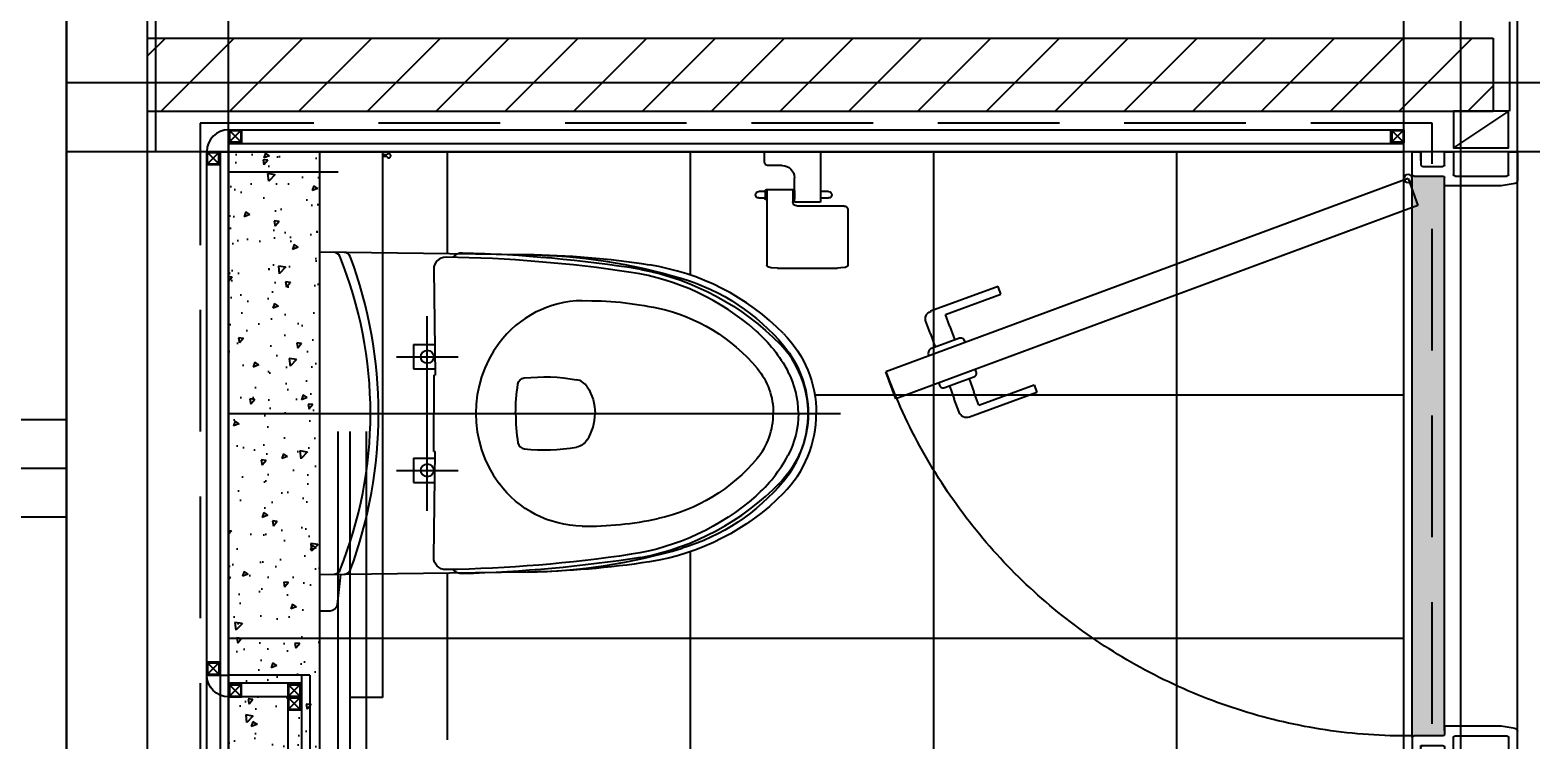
# Model space of a CAD drawing. Header units: millimetres. Extents: x 0 to 1390178, y 0 to 110113.
# Drawn here: x 720407 to 722258, y 43326 to 44201 of the extents above; entities that cross this region are included whole.
import ezdxf
from ezdxf.enums import TextEntityAlignment as Align
from ezdxf.xclip import XClip

# ---------------------------------------------------------------- set-up
doc = ezdxf.new("R2018")
doc.units = ezdxf.units.MM
doc.header["$LTSCALE"] = 100
doc.header["$XCLIPFRAME"] = 0
for name, pattern in [('X - 단위세대 확장형$0$CEN', [62, 60, -1, 0, -1]), ('X - 단위세대 확장형$0$HID', [1.5, 1, -0.5]), ('X - 단위세대 확장형$0$X-55$0$CEN', [65, 60, -2, 1, -2]), ('X - 단위세대 확장형$0$X-55$0$CENTER', [50.8, 31.75, -6.35, 6.35, -6.35]), ('X - 단위세대 확장형$0$X-84$0$CEN', [65, 60, -2, 1, -2]), ('X - 단위세대 확장형$0$X-84$0$HID', [2.3, 1.5, -0.8]), ('X - 평면도$0$CEN', [62, 60, -1, 0, -1])]:
    doc.linetypes.add(name, pattern=pattern)
for name, color, linetype in [('SYM', 7, 'Continuous'), ('X - SHEET$0$AA-BORD-TEXT', 3, 'Continuous'), ('X - 단위세대 확장형$0$0 TILE LINE & HATCH', 8, 'Continuous'), ('X - 단위세대 확장형$0$A-CEN', 1, 'X - 단위세대 확장형$0$CEN'), ('X - 단위세대 확장형$0$A-ETC', 7, 'Continuous'), ('X - 단위세대 확장형$0$A-FIN', 8, 'Continuous'), ('X - 단위세대 확장형$0$A-HAT', 253, 'Continuous'), ('X - 단위세대 확장형$0$A-TILE', 253, 'Continuous'), ('X - 단위세대 확장형$0$A-WALB', 3, 'Continuous'), ('X - 단위세대 확장형$0$AA-WAXM-CONC', 2, 'Continuous'), ('X - 단위세대 확장형$0$AA-XXXX-CNTL', 1, 'X - 단위세대 확장형$0$CEN'), ('X - 단위세대 확장형$0$AA-XXXX-PATT', 8, 'Continuous'), ('X - 단위세대 확장형$0$iP-FUR-BATH', 124, 'Continuous'), ('X - 단위세대 확장형$0$TOIL', 4, 'Continuous'), ('X - 단위세대 확장형$0$UBR WALL', 4, 'Continuous'), ('X - 단위세대 확장형$0$UBR-TILE LINE & HATCH', 252, 'Continuous'), ('X - 단위세대 확장형$0$UBR내부자재', 6, 'Continuous'), ('X - 단위세대 확장형$0$X-55$0$AA-XXXX-PAT2', 1, 'Continuous'), ('X - 단위세대 확장형$0$X-84$0$AA-FFXM-SANI', 4, 'Continuous'), ('X - 단위세대 확장형$0$X-84$0$AA-XXXX-PAT2', 1, 'Continuous'), ('X - 평면도$0$AA-XXXX-CNTL', 1, 'X - 평면도$0$CEN')]:
    doc.layers.add(name, color=color, linetype=linetype)
doc.layers.add('X - 단위세대 확장형$0$A-door', color=4, linetype='Continuous', lineweight=25)
doc.layers.add('X - 단위세대 확장형$0$A-MC', color=171, linetype='Continuous', plot=False)
doc.styles.get("Standard").update_dxf_attribs({"font": 'Dotum.ttf'})
doc.styles.add('X - SHEET$0$HAUD01', font='Dotum.ttf')

# ---------------------------------------------------------------- blocks, each defined once
blk = doc.blocks.new('X - SHEET$0$HAUDsheetV')
at = {"layer": 'X - SHEET$0$AA-BORD-TEXT', "color": 3, "style": 'X - SHEET$0$HAUD01'}
for tag, p in [('PJCode', (786, 567.935)), ('작성자', (786.112, 194.824)), ('검토자', (786.112, 181.824)), ('최종검토자', (786.112, 168.824)), ('승인자', (786.112, 155.824)), ('일자', (786.832, 144.018)), ('개정번호', (812, 65.92))]:
    blk.add_attdef(tag, text='', height=3, dxfattribs=at).set_placement(p, align=Align.MIDDLE_CENTER)
at = {"layer": 'X - SHEET$0$AA-BORD-TEXT', "color": 3, "lineweight": 30, "flags": 104}
blk.add_attdef('PJTitle', text='', height=4, dxfattribs=at).set_placement((787.248, 536.622), align=Align.MIDDLE_CENTER)
blk = doc.blocks.new('X - SHEET')
ref = blk.add_blockref('X - SHEET$0$HAUDsheetV', (-100, 0), dxfattribs=dict(xscale=100, yscale=100, zscale=100))
lines = blk.add_mtext('중랑구 상봉동 116-49번지 일원 2030 청년주택 \\P신축공사', dxfattribs={"layer": 'X - SHEET$0$AA-BORD-TEXT', "color": 3, "insert": (78624.8, 53662.2), "char_height": 5056.517, "attachment_point": 1})
ref.add_attrib('PJTitle', '', (78624.8, 53662.2), dxfattribs={"flags": 104}).embed_mtext(lines)
blk = doc.blocks.new('X - 단위세대 확장형$0$X-55$0$계림_C-482-T')
at = {"layer": 'X - 단위세대 확장형$0$TOIL', "linetype": 'Continuous'}
for p, q in [((20, -192), (20, 192)), ((368.6, 195.5), (28.1, 200)), ((253, 177.3), (255, 47)), ((228, 85), (228, 55)), ((228, 85), (254.4, 85)), ((228, 55), (254.9, 55)), ((253, 47), (255, 47)), ((253, 47), (253, 0)), ((253, -47), (253, 0)), ((228, -55), (228, -85)), ((228, -55), (254.9, -55)), ((253, -47), (255, -47)), ((253, -177.3), (255, -47)), ((228, -85), (254.4, -85)), ((0, -214), (0, -146.3)), ((4, -150), (0, -150)), ((0, -210), (0, -150)), ((18, -164), (18, -196)), ((20, -169.7), (18, -169.7)), ((20, -190.2), (18, -190.2)), ((368.6, -195.5), (28.1, -200)), ((82, -199.3), (87, -236.3)), ((138, -198.5), (134, -235.7)), ((4, -210), (0, -210)), ((125.1, -243.7), (96.1, -244.1))]:
    blk.add_line(p, q, dxfattribs=at)
at = {"layer": 'X - 단위세대 확장형$0$TOIL', "color": 1, "linetype": 'X - 단위세대 확장형$0$X-55$0$CEN'}
for p, q in [((245, -120.2), (245, 119.8)), ((207, 69.8), (283, 69.8)), ((0, 0), (755, 0)), ((207, -70.2), (283, -70.2)), ((-30, -180), (50, -180))]:
    blk.add_line(p, q, dxfattribs=at)
at = {"layer": 'X - 단위세대 확장형$0$TOIL', "color": 8, "flags": 128}
for points in [[(368.6, 195.5, -0.069276), (559.4, 166.3)], [(508.6, 177.5, -0.153281), (680.3, 85.2)], [(559.4, 166.3, -0.146734), (684.9, 83.2)], [(436.1, 138.9, -0.057005), (529.9, 129.6)], [(529.9, 129.6, -0.167296), (651.9, 55.7)], [(684.9, 83.2, -0.175371), (715, 0)], [(651.9, 55.7, -0.175371), (672, 0)], [(356.9, 36.1, -0.340717), (364.8, 43.7)], [(364.8, 43.7, -0.070312), (429.2, 41.5)], [(354.1, 0, -0.037774), (356.9, 36.1)], [(354.1, 0, -0.037774), (356.9, 36.1)], [(442.4, 32.7, -0.145176), (452.1, 0)], [(442.4, 32.7, -0.145176), (452.1, 0)], [(715, 0, -0.195798), (680.3, -85.2)], [(442.4, -32.7, -0.207813), (429.2, -41.5)], [(651.9, -55.7, -0.167296), (529.9, -129.6)], [(436.1, -138.9, -0.233552), (333.6, -86.4)], [(684.9, -83.2, -0.146734), (559.4, -166.3)], [(508.6, -177.5, -0.032318), (288.4, -197.6)]]:
    blk.add_lwpolyline(points, format="xyb", dxfattribs=at)
at = {"layer": 'X - 단위세대 확장형$0$TOIL', "linetype": 'Continuous', "flags": 128}
for points in [[(650.4, 101.9, -0.089429), (690, 51.8)], [(684.5, 98.4, -0.197475), (725, 0)], [(703, 0, -0.12324), (690, -51.8)], [(650.4, -101.9, -0.144538), (496.5, -173.7)], [(684.5, -98.4, -0.160769), (519.2, -182.9)], [(4, -150, -0.414214), (18, -164)], [(268.2, -192.5, -0.418484), (253, -177.5)], [(496.5, -173.7, -0.033715), (268.2, -192.5)], [(519.2, -182.9, -0.034955), (368.6, -195.5)], [(150.1, -193.3, -0.309301), (142.7, -198.5)], [(288.4, -197.6, -0.225843), (276.6, -192.4)], [(134, -235.7, -0.379025), (125.1, -243.7)]]:
    blk.add_lwpolyline(points, format="xyb", dxfattribs=at)
at = {"layer": 'X - 단위세대 확장형$0$TOIL', "flags": 128}
blk.add_lwpolyline([(137, -193.7, -0.301225), (129.7, -198.6)], format="xyb", dxfattribs=at)
at = {"layer": 'X - 단위세대 확장형$0$TOIL', "linetype": 'Continuous'}
for centre in [(245, 69.8), (245, -70.2)]:
    blk.add_circle(centre, 8, dxfattribs=at)
for centre, radius, start, end in [((28, 192), 8, 90, 180), ((142.6, 190.5), 8, 20.4909, 89.2385), ((-367.1, 0), 552.1, 339.5091, 20.4909), ((268, 177.5), 15, 89.1659, 180), ((243.5, -1507.3), 1700, 81.4419, 89.1659), ((288, 182.6), 15, 88.4964, 139.4017), ((354.2, -884.5), 1080, 81.2159, 89.2985), ((451.8, -122.9), 300, 48.5441, 81.4419), ((473.9, -109.8), 296.2, 44.6829, 81.2159), ((593, 0), 110, 0, 28.1029), ((585, 0), 140, 315.3171, 0), ((531.3, 33), 180, 311.4559, 331.8971), ((4, -196), 14, 270, 360), ((28, -192), 8, 180, 270.7615), ((95.9, -235.1), 9, 187.7283, 270.76)]:
    blk.add_arc(centre, radius, start, end, dxfattribs=at)
at = {"layer": 'X - 단위세대 확장형$0$TOIL'}
for centre, radius, start, end in [((129.6, 190.6), 8, 22.1841, 89.2385), ((-337.9, 0), 512.9, 337.8159, 22.1841)]:
    blk.add_arc(centre, radius, start, end, dxfattribs=at)
at = {"layer": 'X - 단위세대 확장형$0$TOIL', "color": 8}
for centre, radius, start, end in [((243.5, -1513.8), 1712, 81.0921, 88.4964), ((438, 8.9), 130, 90.8275, 143.411), ((450, 0), 145, 143.411, 216.589), ((593, 0), 122, 0, 44.3131), ((425.7, 21.8), 20, 33.0409, 79.9998), ((587, -1), 128, 342.6326, 18.0424), ((392.1, 0), 60, 326.9591, 0.0001), ((585, 0), 87, 320.2125, 0), ((585, 0), 130, 320.2125, 0), ((594.1, 0), 240, 180, 188.653), ((365.8, -34.8), 9, 188.653, 263.9124), ((389.2, 185), 230, 263.9124, 280.0002), ((447.4, 142.1), 325.5, 280.8287, 315.6869), ((442.1, 276), 415, 269.1725, 282.2229), ((359.3, 504.5), 700, 270.7618, 286.6131)]:
    blk.add_arc(centre, radius, start, end, dxfattribs=at)
blk = doc.blocks.new('X - 단위세대 확장형$0$X-84$0$C14508014')
at = {"layer": 'X - 단위세대 확장형$0$X-84$0$AA-FFXM-SANI', "color": 6}
for p, q in [((103, 143.4), (34, 143.4)), ((34, 143.4), (34, 85.4)), ((103, 130.4), (103, 143.4)), ((66, 85.4), (66, 111.4)), ((81, 126.4), (99, 126.4)), ((24, 94.4), (34, 94.4)), ((66, 95.4), (66, 85.5)), ((67, 96.4), (68, 96.4)), ((68, 96.4), (100, 96.4)), ((68, 96.4), (68, 84.5)), ((68, 96.4), (68, 90.1)), ((100, 96.4), (100, 84.5)), ((100, 96.4), (101, 96.4)), ((100, 96.4), (100, 90.1)), ((102, 95.4), (102, 85.4)), ((102, 94.4), (110, 94.4)), ((63, 76.6), (5, 76.6)), ((34, 86.4), (24, 86.4)), ((34, 85.4), (34, 81.4)), ((34, 81.4), (66, 81.4)), ((66, 85.4), (66, 86.4)), ((66, 85.5), (66, 85.4)), ((66, 81.4), (66, 85.4)), ((68, 84.4), (67, 84.4)), ((68, 90.1), (68, 81.6)), ((68, 84.5), (68, 84.4)), ((100, 90.1), (100, 3.1)), ((100, 84.5), (100, 84.4)), ((101, 84.4), (100, 84.4)), ((110, 86.4), (102, 86.4)), ((0, 71.6), (0, 3.1)), ((87, 0), (13, 0))]:
    blk.add_line(p, q, dxfattribs=at)
for points in [[(0, 3.1), (0, 3), (0.1, 2.8), (0.1, 2.6), (0.2, 2.5), (0.3, 2.3), (0.5, 2.2), (0.9, 1.9), (1.7, 1.4), (3.5, 0.9), (8.9, 0.1), (13, 0)], [(87, 0), (94.6, 0.5), (97.4, 1.1), (98.6, 1.6), (99.1, 1.8), (99.3, 2), (99.5, 2.2), (99.7, 2.3), (99.8, 2.5), (99.9, 2.6), (99.9, 2.8), (100, 3), (100, 3.1)]]:
    blk.add_lwpolyline(points, dxfattribs=at)
for centre, radius, start, end in [((99, 130.4), 4, 270, 0), ((81, 111.4), 15, 90, 180), ((24, 90.4), 4, 90, 270), ((67, 95.4), 1, 89.9999, 180), ((101, 95.4), 1, 359.9998, 90.0002), ((110, 90.4), 4, 270, 90), ((5, 71.6), 5, 89.9998, 180.0002), ((63, 81.6), 5, 270, 0), ((67, 85.4), 1, 180.0002, 270.0001), ((101, 85.4), 1, 270, 0)]:
    blk.add_arc(centre, radius, start, end, dxfattribs=at)
blk = doc.blocks.new('X - 단위세대 확장형$0$A$Ca2bdc012')
at = {"layer": 'X - 단위세대 확장형$0$iP-FUR-BATH'}
h = blk.add_hatch(dxfattribs=at)
h.set_pattern_fill('AR-CONC', color=8, scale=10, angle=90.0107)
h.set_pattern_definition([(140.010725, (144533.43, -40894.27), (6.261787, 71.727192), [7.5, -82.5]), (85.010725, (144533.43, -40894.27), (-75.216615, -13.889213), [6, -66]), (190.46217, (144533.95, -40888.294), (-68.954827, 57.83798), [6.37402, -70.11421]), (136.194925, (144513.43, -40894.275), (16.53195, 106.72723), [11.25, -123.75]), (186.64636, (144514.81, -40885.38), (-97.429354, 93.44796), [9.561034, -105.171376]), (81.19489, (144513.43, -40894.28), (-97.42935, 93.44796), [9, -99]), (111.010725, (144518.43, -40884.275), (40.250715, 59.69824), [7.5, -82.5]), (56.010725, (144518.43, -40884.275), (-72.519558, 24.31796), [6, -66]), (161.46217, (144521.78, -40879.3), (-32.268842, 84.0162), [6.37402, -70.11421]), (127.510725, (144533.43, -40894.272), (-33.2896124, 1.2097543), [0, -65.2, 0, -67, 0, -66.25]), (97.510725, (144533.43, -40894.27), (-39.446095, 26.2995706), [0, -38.2, 0, -63.7, 0, -25.25]), (57.510725, (144533.435, -40916.572), (2.245495, 53.382665), [0, -25, 0, -78, 0, -103.5]), (47.510725, (144533.437, -40926.57), (-10.021414, 58.316742), [0, -32.5, 0, -51.8, 0, -73.5])])
h.paths.add_polyline_path([(1357, 0), (1357, 112), (0, 112), (0, 0)])
at = {"layer": 'X - 단위세대 확장형$0$UBR WALL'}
blk.add_lwpolyline([(0, 0), (0, 112), (1357, 112), (1357, 0)], close=True, dxfattribs=at)
blk = doc.blocks.new('X - 단위세대 확장형$0$A$Ce1c72916')
at = {"layer": 'X - 단위세대 확장형$0$0 TILE LINE & HATCH'}
for p, q in [((126, 731), (126, 717)), ((26, 704), (26, 690)), ((99, 704), (99, 690)), ((26, 688), (26, 674)), ((26, 44), (26, 58)), ((26, 28), (26, 42)), ((99, 28), (99, 42)), ((126, 1), (126, 15))]:
    blk.add_line(p, q, dxfattribs=at)
at = {"layer": 'X - 단위세대 확장형$0$0 TILE LINE & HATCH', "elevation": 0}
for points in [[(127, 716), (111, 716), (111, 732), (127, 732)], [(27, 689), (11, 689), (11, 705), (27, 705)], [(100, 689), (84, 689), (84, 705), (100, 705)], [(27, 673), (11, 673), (11, 689), (27, 689)], [(27, 59), (11, 59), (11, 43), (27, 43)], [(27, 43), (11, 43), (11, 27), (27, 27)], [(100, 43), (84, 43), (84, 27), (100, 27)], [(127, 16), (111, 16), (111, 0), (127, 0)]]:
    blk.add_lwpolyline(points, close=True, dxfattribs=at)
for points in [[(112, 731), (112, 717), (126, 731), (112, 731), (126, 717), (112, 717)], [(0, 716), (0, 16)], [(0, 716), (100, 716)], [(10, 716), (10, 16)], [(10, 706), (100, 706)], [(12, 704), (12, 690), (26, 704), (12, 704), (26, 690), (12, 690)], [(85, 704), (85, 690), (99, 704), (85, 704), (99, 690), (85, 690)], [(127, 716), (100, 716), (100, 689)], [(100, 706), (100, 716)], [(12, 688), (12, 674), (26, 688), (12, 688), (26, 674), (12, 674)], [(27, 689), (27, 29.5)], [(27, 689), (100, 689)], [(12, 44), (12, 58), (26, 44), (12, 44), (26, 58), (12, 58)], [(12, 28), (12, 42), (26, 28), (12, 28), (26, 42), (12, 42)], [(27, 43), (100, 43)], [(85, 28), (85, 42), (99, 28), (85, 28), (99, 42), (85, 42)], [(127, 16), (100, 16), (100, 43)], [(10, 26), (100, 26)], [(100, 26), (100, 16)], [(0, 16), (100, 16)], [(112, 1), (112, 15), (126, 1), (112, 1), (126, 15), (112, 15)]]:
    blk.add_lwpolyline(points, dxfattribs=at)
at = {"layer": 'X - 단위세대 확장형$0$0 TILE LINE & HATCH'}
for centre, start, end in [((100, 716), 270, 0), ((100, 16), 0, 90)]:
    blk.add_arc(centre, 27, start, end, dxfattribs=at)
blk = doc.blocks.new('X - 단위세대 확장형$0$A$C702334c2')
at = {"layer": 'X - 단위세대 확장형$0$UBR내부자재', "color": 8, "linetype": 'X - 단위세대 확장형$0$HID', "ltscale": 10}
for points in [[(0, 50), (1345, 50), (1345, 200), (0, 200), (0, 50)], [(25, 65), (25, 200)], [(1320, 65), (1320, 200)], [(0, 65), (0, 30), (1345, 30), (1345, 10), (672.5, 10), (672.5, 50)], [(0, 65), (1345, 65)], [(4, 24.8), (4, 30)], [(6, 24.8), (6, 30)], [(1339, 4.8), (1339, 10)], [(1341, 4.8), (1341, 10)]]:
    blk.add_lwpolyline(points, dxfattribs=at)
for centre in [(5, 22.5), (1340, 2.5)]:
    blk.add_arc(centre, 2.5, 113.5782, 66.4218, dxfattribs=at)
blk = doc.blocks.new('X - 단위세대 확장형$0$A$C7F6E29D9')
at = {"layer": 'X - 단위세대 확장형$0$A-ETC', "color": 8}
for p, q in [((2070, 1511), (2084, 1511)), ((2085, 1485), (2112, 1485)), ((2097, 1484), (2111, 1484)), ((2111, 1484), (2111, 1470)), ((2097, 50), (2111, 50)), ((2111, 50), (2111, 36))]:
    blk.add_line(p, q, dxfattribs=at)
at = {"layer": 'X - 단위세대 확장형$0$A-ETC', "color": 8, "linetype": 'X - 단위세대 확장형$0$X-84$0$HID'}
blk.add_lwpolyline([(2120, 1520), (0, 1520), (0, 0), (2120, 0)], close=True, dxfattribs=at)
at = {"layer": 'X - 단위세대 확장형$0$A-ETC', "color": 8}
for points in [[(35, 1512), (2085, 1512)], [(2070, 1497), (2084, 1497), (2070, 1511), (2070, 1497), (2084, 1511), (2084, 1497)], [(2085, 1512), (2085, 1485), (2112, 1485)], [(35, 1495), (2085, 1495)], [(2095, 1485), (2085, 1485)], [(2095, 1485), (2095, 35)], [(2097, 1484), (2097, 1470), (2111, 1484), (2097, 1484), (2111, 1470), (2097, 1470)], [(2112, 1485), (2112, 35)], [(2097, 50), (2097, 36), (2111, 50), (2097, 50), (2111, 36), (2097, 36)]]:
    blk.add_lwpolyline(points, dxfattribs=at)
for points in [[(2085, 1512), (2085, 1496), (2069, 1496), (2069, 1512)], [(2112, 1469), (2096, 1469), (2096, 1485), (2112, 1485)], [(2112, 35), (2096, 35), (2096, 51), (2112, 51)]]:
    blk.add_lwpolyline(points, close=True, dxfattribs=at)
blk.add_arc((2085, 1485), 27, 0, 90, dxfattribs=at)
at = {"layer": 'X - 단위세대 확장형$0$A-FIN'}
blk.add_line((2085, 35), (2112, 35), dxfattribs=at)
blk.add_lwpolyline([(1335, 35), (35, 35), (35, 1485), (2085, 1485), (2085, 35)], dxfattribs=at)
at = {"layer": 'X - 단위세대 확장형$0$A-TILE'}
for p, q in [((1485, 35), (1485, 1485)), ((1360, 1215), (1565.7, 1215)), ((1959.3, 1215), (2085, 1215)), ((740, 915), (1592.1, 915)), ((1932.9, 915), (2085, 915)), ((1785, 35), (1785, 760)), ((740, 615), (2085, 615)), ((740, 315), (2085, 315))]:
    blk.add_line(p, q, dxfattribs=at)
at = {"layer": 'X - 단위세대 확장형$0$AA-XXXX-CNTL', "linetype": 'X - 단위세대 확장형$0$X-84$0$CEN'}
blk.add_line((1762.5, 1485), (1762.5, 730), dxfattribs=at)
at = {"color": 8}
ref = blk.add_blockref('X - 단위세대 확장형$0$X-55$0$계림_C-482-T', (1762.5, 1485), dxfattribs=dict(at, rotation=270))
XClip(ref).set_block_clipping_path([(112, -300), (869.9995301079, 295)])
at = {"ltscale": 5, "xscale": -1, "rotation": 270}
blk.add_blockref('X - 단위세대 확장형$0$X-84$0$C14508014', (1941.6, 721), dxfattribs=at)
blk.add_blockref('X - 단위세대 확장형$0$A$Ca2bdc012', (728, 1373))
at = {"xscale": -1, "rotation": 270}
blk.add_blockref('X - 단위세대 확장형$0$A$Ce1c72916', (724, 1385), dxfattribs=at)
blk.add_blockref('X - 단위세대 확장형$0$A$C702334c2', (740, 1285))
blk = doc.blocks.new('X - 단위세대 확장형$0$X-55$0$A$C226A4EFB')
at = {"layer": 'X - 단위세대 확장형$0$X-55$0$AA-XXXX-PAT2', "ltscale": 5}
h = blk.add_hatch(dxfattribs=at)
h.set_pattern_fill('AR-CONC', color=256, scale=0.1, angle=90)
h.set_pattern_definition([(140, (-25606.683, 638.014), (1.5939086, 18.218467), [1.905, -20.955]), (85, (-25606.683, 638.014), (-19.105685, -3.524342), [1.524, -16.764058]), (190.451445, (-25606.55, 639.533), (-17.511775, 14.694125), [1.619001, -17.809024]), (136.1842, (-25611.763, 638.014), (4.204233, 27.107904), [2.8575, -31.4325]), (186.63556, (-25611.413, 640.273), (-24.742612, 23.740413), [2.428502, -26.71356]), (81.18415, (-25611.763, 638.014), (-24.742612, 23.740413), [2.285997, -25.145973]), (111, (-25610.493, 640.554), (10.22652, 15.161439), [1.905, -20.955]), (56, (-25610.493, 640.554), (-18.418797, 6.180203), [1.524, -16.764]), (161.451445, (-25609.64, 641.818), (-8.192277, 21.341642), [1.619001, -17.808994]), (127.5, (-25606.683, 638.0145), (-8.4555039, 0.3088603), [0, -16.5608, 0, -17.018, 0, -16.8275]), (97.5, (-25606.683, 638.0145), (-10.0180575, 6.6819663), [0, -9.7028, 0, -16.1798, 0, -6.4135]), (57.5, (-25606.683, 632.35), (0.5728744, 13.5590595), [0, -6.35, 0, -19.812, 0, -26.289]), (47.5, (-25606.683, 629.81), (-2.542649, 14.812918), [0, -8.255, 0, -13.1572, 0, -18.669])])
h.paths.add_polyline_path([(730.9, 1370.6), (690.9, 1370.8), (690.9, 680.8), (730.9, 680.6)])
at = {"layer": 'X - 단위세대 확장형$0$A-door'}
for p, q in [((690.9, 1372.7), (690.9, 1400.7)), ((690.9, 1400.7), (701.9, 1400.7)), ((701.9, 1400.7), (701.9, 1382.7)), ((730.9, 1400.7), (741.9, 1400.7)), ((730.9, 1384.7), (730.9, 1400.7)), ((741.9, 1400.7), (741.9, 1372.7)), ((809.9, 1372.7), (809.9, 1400.7)), ((809.9, 1400.7), (820.9, 1400.7)), ((820.9, 1400.7), (820.9, 1365.2)), ((690.9, 1372.7), (690.9, 678.7)), ((728.9, 1370.7), (692.9, 1370.7)), ((701.9, 1382.7), (728.9, 1382.7)), ((743.9, 1370.7), (807.9, 1370.7)), ((730.9, 1359.2), (730.9, 1368.7)), ((730.9, 1364), (730.9, 687.5)), ((800.9, 1358.7), (731.4, 1358.7)), ((818, 1361.7), (800.9, 1358.7)), ((820.9, 1365.6), (820.9, 686.3)), ((132.1, 971.8), (126.1, 955.6)), ((228, 947.3), (144.9, 977.8)), ((156.4, 963.1), (150.4, 946.7)), ((156.4, 963.1), (224.6, 938)), ((54, 955.3), (41.8, 922.1)), ((698.2, 716.9), (54, 955.3)), ((120.1, 939.3), (126.1, 955.6)), ((144.4, 930.4), (150.4, 946.7)), ((224.6, 938), (228, 947.3)), ((686, 683.7), (41.8, 922.1)), ((96.6, 875.1), (102.6, 891.7)), ((96.6, 875.1), (90.5, 858.6)), ((120.8, 866.2), (126.9, 882.8)), ((120.8, 866.2), (115.3, 851.2)), ((180.1, 816.9), (97, 847.4)), ((115.3, 851.2), (183.5, 826.1)), ((183.5, 826.1), (180.1, 816.9)), ((686, 683.7), (698.2, 716.9)), ((730.9, 692.2), (730.9, 682.7)), ((800.9, 692.7), (731.4, 692.7)), ((818, 689.7), (800.9, 692.7)), ((820.9, 650.7), (820.9, 686.3)), ((690.9, 678.7), (690.9, 650.7)), ((701.9, 650.7), (701.9, 666.7)), ((703.9, 668.7), (728.9, 668.7)), ((730.9, 666.7), (730.9, 650.7)), ((741.9, 650.7), (741.9, 678.7)), ((743.9, 680.7), (807.9, 680.7)), ((809.9, 678.7), (809.9, 650.7)), ((690.9, 650.7), (701.9, 650.7)), ((701.9, 661.7), (701.9, 650.7)), ((730.9, 650.7), (741.9, 650.7)), ((809.9, 650.7), (820.9, 650.7))]:
    blk.add_line(p, q, dxfattribs=at)
for points in [[(106.9, 935.9), (107.9, 938.5, -0.414214), (114.3, 941.4), (132.3, 934.8), (150.2, 928.2, -0.414214), (153.2, 921.8), (152.2, 919.2)], [(140, 886), (139.6, 884.8, -0.363045), (132.7, 880.6), (114.8, 887.2), (96.8, 893.8, -0.363045), (94.3, 901.5), (94.7, 902.6)]]:
    blk.add_lwpolyline(points, format="xyb", dxfattribs=at)
blk.add_lwpolyline([(692.9, 680.7), (728.9, 680.7)], dxfattribs=at)
blk.add_circle((686, 683.7), 5.03, dxfattribs=at)
at = {"layer": 'X - 단위세대 확장형$0$A-door', "color": 1, "linetype": 'X - 단위세대 확장형$0$X-55$0$CENTER', "ltscale": 4}
blk.add_arc((685.4, 685.4), 685.4, 89.532, 159.8115, dxfattribs=at)
at = {"layer": 'X - 단위세대 확장형$0$A-door'}
for centre, radius, start, end in [((692.9, 1372.7), 2, 180, 270), ((703.9, 1384.7), 2, 180, 270), ((728.9, 1384.7), 2, 270, 0), ((728.9, 1368.7), 2, 0, 90), ((743.9, 1372.7), 2, 180, 270), ((807.9, 1372.7), 2, 270, 0), ((731.4, 1359.2), 0.5, 180, 270), ((817.4, 1365.2), 3.5, 280, 0), ((141.5, 968.4), 10, 69.8225, 159.8225), ((100.5, 856.8), 10, 159.8225, 249.8225), ((731.4, 692.2), 0.5, 90, 180), ((817.4, 686.3), 3.5, 0, 80), ((692.9, 678.7), 2, 90, 180), ((703.9, 666.7), 2, 90, 180), ((728.9, 682.7), 2, 270, 0), ((728.9, 666.7), 2, 0, 90), ((743.9, 678.7), 2, 90, 180), ((807.9, 678.7), 2, 0, 90)]:
    blk.add_arc(centre, radius, start, end, dxfattribs=at)
blk = doc.blocks.new('X - 단위세대 확장형$0$20220221_84')
at = {"layer": 'X - 단위세대 확장형$0$AA-XXXX-PATT'}
h = blk.add_hatch(dxfattribs=at)
h.set_pattern_fill('_USER', color=256, scale=60, angle=-45, style=0, pattern_type=0)
h.set_pattern_definition([(315, (-64738.11, 78886.98), (42.426407, 42.426407), [])])
h.paths.add_polyline_path([(-4745, 11085), (-4745, 9425), (-4655, 9425), (-4655, 11085)])
at = {"layer": 'X - 단위세대 확장형$0$A-CEN'}
blk.add_line((-4700, 9465), (-3635.8, 9465), dxfattribs=at)
at = {"layer": 'X - 단위세대 확장형$0$A-FIN'}
blk.add_line((-4635, 9405), (-4745, 9405), dxfattribs=at)
at = {"layer": 'X - 단위세대 확장형$0$A-MC'}
for p, q in [((-4795, 11075), (217.5, 11075)), ((-4700, 9535), (-3635.8, 9535)), ((-8465.1, 9395), (-4700, 9395)), ((-4700, 9395), (-3635.8, 9395))]:
    blk.add_line(p, q, dxfattribs=at)
at = {"layer": 'X - 단위세대 확장형$0$A-WALB'}
for p, q in [((-4745, 11085), (-4745, 9425)), ((-4655, 11085), (-4655, 9425)), ((-4655, 9425), (-4745, 9425))]:
    blk.add_line(p, q, dxfattribs=at)
at = {"layer": 'X - 단위세대 확장형$0$AA-WAXM-CONC'}
blk.add_line((-8145, 11085), (-205, 11085), dxfattribs=at)
at = {"layer": 'X - 단위세대 확장형$0$AA-XXXX-CNTL'}
for p, q in [((-8465.1, 11185), (217.5, 11185)), ((-4710, 9249.4), (-4710, 11185)), ((-8465.1, 9465), (-4700, 9465))]:
    blk.add_line(p, q, dxfattribs=at)
at = {"layer": 'X - 단위세대 확장형$0$X-84$0$AA-XXXX-PAT2'}
blk.add_line((-4745, 9406), (-4790, 9474), dxfattribs=at)
blk.add_lwpolyline([(-4745, 9406), (-4745, 9474), (-4790, 9474), (-4790, 9406)], close=True, dxfattribs=at)
at = {"layer": 'X - 단위세대 확장형$0$A-HAT'}
blk.add_blockref('X - 단위세대 확장형$0$A$C7F6E29D9', (-6880, 9500), dxfattribs=at)
at = {"layer": 'X - 단위세대 확장형$0$A-MC'}
for p, q in [((-4795, 9249.4), (-4795, 11185)), ((-8465.1, 10985), (-4625, 10985)), ((-8465.1, 9535), (-4700, 9535))]:
    blk.add_line(p, q, dxfattribs=at)
at = {"xscale": -1.000000000000003, "rotation": 90}
blk.add_blockref('X - 단위세대 확장형$0$X-55$0$A$C226A4EFB', (-4144.3, 10215.9), dxfattribs=at)
blk = doc.blocks.new('X - 단위세대 확장형$0$A$C11416124')
at = {"layer": 'X - 단위세대 확장형$0$A-MC'}
for p, q in [((5136.4, 4328.8), (3489.4, 4328.8)), ((5136.4, 4208.8), (3489.4, 4208.8))]:
    blk.add_line(p, q, dxfattribs=at)
at = {"layer": 'X - 단위세대 확장형$0$AA-XXXX-CNTL'}
for p, q in [((3489.4, 988.9), (3489.4, 9671.3)), ((5136.4, 4268.8), (3489.4, 4268.8))]:
    blk.add_line(p, q, dxfattribs=at)
blk = doc.blocks.new('X - 단위세대 확장형', base_point=(-475.4, -286.7))
at = {"rotation": 90}
blk.add_blockref('X - 단위세대 확장형$0$20220221_84', (78887, 64738.1), dxfattribs=at)
at = {"xscale": -1}
blk.add_blockref('X - 단위세대 확장형$0$A$C11416124', (71191.4, 55284.3), dxfattribs=at)
blk = doc.blocks.new('X - 평면도', base_point=(-475.4, -286.7))
at = {"layer": 'X - 평면도$0$AA-XXXX-CNTL'}
blk.add_line((1075702, 68689.6), (1075702, 56493.1), dxfattribs=at)

msp = doc.modelspace()

# ---------------------------------------------------------------- block references
at = {"layer": 'SYM'}
ref = msp.add_blockref('X - 단위세대 확장형', (652274.7, -16179.1), dxfattribs=at)
XClip(ref).set_block_clipping_path([(27286.2339647645, 22495.2025850526), (88213.6007378809, 68689.6277392105)])

# ---------------------------------------------------------------- next in the draw order: block references
ref = msp.add_blockref('X - 평면도', (-355725.3, -16179.1))
XClip(ref).set_block_clipping_path([(1027249.9161542748, 15892.4151621381), (1111249.9161542747, 75292.4151621381)])

# ---------------------------------------------------------------- next in the draw order: block references
msp.add_blockref('X - SHEET', (588000, 0))

doc.saveas('drawing.dxf')
